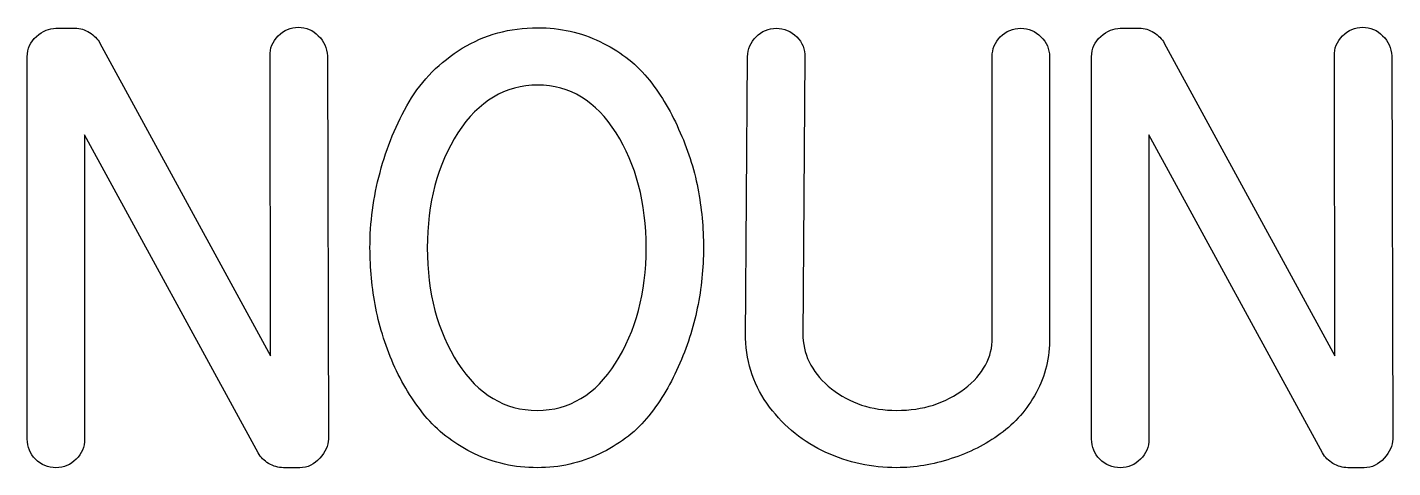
# Model space of a CAD drawing. Header units: millimetres. Extents: x 5.4 to 16, y 9 to 12.4.
import ezdxf

# ---------------------------------------------------------------- set-up
doc = ezdxf.new("R2010")
doc.units = ezdxf.units.MM
doc.layers.get('0').update_dxf_attribs({"linetype": 'CONTINUOUS'})

msp = doc.modelspace()

# ---------------------------------------------------------------- linework, layer by layer
at = {"color": 7}
for points in [[(5.643463, 12.425127), (5.702833, 12.425127), (5.791885, 12.425127)], [(13.908097, 12.425127), (13.967467, 12.425127), (14.056527, 12.425127)], [(5.984834, 12.310096), (7.309485, 9.879715), (7.305805, 12.209912)], [(14.249472, 12.310096), (15.574123, 9.879715), (15.570423, 12.209912)], [(5.420836, 9.234081), (5.420836, 12.202496)], [(7.751064, 12.209912), (7.758494, 9.234085)], [(10.998597, 10.017008), (11.013447, 12.202497)], [(11.458716, 12.202497), (11.443866, 10.024429)], [(12.913227, 10.020719), (12.913227, 12.202497)], [(13.35848, 12.202497), (13.35848, 10.024429)], [(13.685465, 9.234081), (13.685465, 12.202496)], [(16.015686, 12.209912), (16.023186, 9.234085)], [(7.213048, 9.126486), (5.866145, 11.597688), (5.866145, 9.234095)], [(15.477748, 9.126486), (14.130808, 11.597681), (14.130808, 9.234089)], [(7.535865, 9.011456), (7.480204, 9.011456), (7.409707, 9.011456)], [(15.800564, 9.011456), (15.744904, 9.011456), (15.674404, 9.011456)]]:
    msp.add_lwpolyline(points, dxfattribs=at)
for points in [[(9.38411, 12.428838)], [(11.458701, 12.202497)], [(9.384104, 11.983577)], [(5.643515, 9.011473)], [(13.908178, 9.011467)]]:
    msp.add_lwpolyline(points, close=True, dxfattribs=at)
for points in [[(5.491333, 12.362048), (5.540803, 12.4041), (5.591513, 12.425127), (5.643463, 12.425127)], [(5.791885, 12.425127), (5.831465, 12.425127), (5.86857, 12.413994), (5.903201, 12.391729)], [(7.368884, 12.365754), (7.413409, 12.410279), (7.465356, 12.432542), (7.524725, 12.432542)], [(7.524725, 12.432542), (7.586566, 12.432542), (7.638514, 12.410279), (7.680567, 12.365754)], [(8.797849, 12.269286), (8.971006, 12.375654), (9.166426, 12.428838), (9.38411, 12.428838)], [(9.384104, 12.428838), (9.559734, 12.428838), (9.720523, 12.39297), (9.866469, 12.321233)], [(11.080227, 12.358339), (11.124754, 12.402865), (11.176701, 12.425127), (11.236069, 12.425127)], [(11.236069, 12.425127), (11.297909, 12.425127), (11.351093, 12.402865), (11.395621, 12.358339)], [(12.976307, 12.358339), (13.020827, 12.402864), (13.074011, 12.425127), (13.135858, 12.425127)], [(13.135858, 12.425127), (13.197698, 12.425127), (13.249645, 12.402864), (13.2917, 12.358339)], [(13.755965, 12.362048), (13.805438, 12.4041), (13.856149, 12.425127), (13.908097, 12.425127)], [(14.056527, 12.425127), (14.096107, 12.425127), (14.133212, 12.413994), (14.167842, 12.391729)], [(15.633503, 12.365754), (15.678023, 12.410279), (15.729971, 12.432542), (15.789346, 12.432542)], [(15.789346, 12.432542), (15.851186, 12.432542), (15.903133, 12.410279), (15.945186, 12.365754)], [(5.420836, 12.202496), (5.420836, 12.266811), (5.444335, 12.319995), (5.491333, 12.362048)], [(5.903201, 12.391729), (5.940309, 12.369463), (5.96752, 12.342252), (5.984834, 12.310096)], [(7.305805, 12.209912), (7.303351, 12.26928), (7.324378, 12.321227), (7.368884, 12.365754)], [(7.680567, 12.365754), (7.725092, 12.323701), (7.748591, 12.271754), (7.751064, 12.209912)], [(9.866469, 12.321233), (10.01489, 12.25197), (10.137337, 12.159207), (10.23381, 12.042945)], [(11.013447, 12.202497), (11.015914, 12.264339), (11.038174, 12.316286), (11.080227, 12.358339)], [(11.395621, 12.358339), (11.440141, 12.313814), (11.461168, 12.261867), (11.458701, 12.202497)], [(12.913227, 12.202497), (12.913227, 12.264338), (12.934254, 12.316285), (12.976307, 12.358339)], [(13.2917, 12.358339), (13.33622, 12.316286), (13.35848, 12.264339), (13.35848, 12.202497)], [(13.685465, 12.202496), (13.685465, 12.266811), (13.708965, 12.319995), (13.755965, 12.362048)], [(14.167842, 12.391729), (14.204949, 12.369463), (14.232159, 12.342252), (14.249472, 12.310096)], [(15.570423, 12.209912), (15.567956, 12.26928), (15.588983, 12.321227), (15.633503, 12.365754)], [(15.945186, 12.365754), (15.989706, 12.323701), (16.013206, 12.271754), (16.015686, 12.209912)], [(8.385983, 11.85371), (8.487404, 12.024393), (8.624693, 12.162918), (8.797849, 12.269286)], [(9.384104, 11.983577), (9.131789, 11.983577), (8.925237, 11.859894), (8.764449, 11.612526)], [(9.992627, 11.612526), (9.836786, 11.859894), (9.633945, 11.983577), (9.384104, 11.983577)], [(10.23381, 12.042945), (10.330283, 11.926683), (10.411914, 11.793105), (10.478703, 11.642211)], [(8.159641, 11.304554), (8.211591, 11.499974), (8.287038, 11.683026), (8.385983, 11.85371)], [(8.764449, 11.612526), (8.606134, 11.365159), (8.526976, 11.067081), (8.526976, 10.718294)], [(10.226389, 10.718294), (10.226389, 11.069555), (10.148468, 11.367633), (9.992627, 11.612526)], [(10.478703, 11.642211), (10.547966, 11.491316), (10.597439, 11.337948), (10.627124, 11.182107)], [(8.081717, 10.718294), (8.081717, 10.916188), (8.107692, 11.111608), (8.159641, 11.304554)], [(10.627124, 11.182107), (10.656804, 11.02874), (10.671644, 10.874136), (10.671644, 10.718294)], [(8.126243, 10.250771), (8.096559, 10.406612), (8.081717, 10.562453), (8.081717, 10.718294)], [(8.526976, 10.718294), (8.526976, 10.369506), (8.606134, 10.071429), (8.764449, 9.824062)], [(9.988916, 9.824062), (10.147231, 10.071429), (10.226389, 10.369506), (10.226389, 10.718294)], [(10.671644, 10.718294), (10.671644, 10.562453), (10.655567, 10.406612), (10.623414, 10.250771)], [(8.274663, 9.790667), (8.207874, 9.941561), (8.158401, 10.094929), (8.126243, 10.250771)], [(10.623414, 10.250771), (10.593734, 10.097403), (10.544261, 9.945272), (10.474994, 9.794378)], [(11.184123, 9.482695), (11.06786, 9.638537), (11.006018, 9.816641), (10.998597, 10.017008)], [(11.443866, 10.024429), (11.451286, 9.871062), (11.525496, 9.737483), (11.666496, 9.623694)], [(12.698017, 9.623694), (12.843964, 9.737483), (12.915701, 9.869825), (12.913227, 10.020719)], [(13.35848, 10.024429), (13.360947, 9.868588), (13.326315, 9.725115), (13.254586, 9.59401)], [(8.526978, 9.393643), (8.428031, 9.509906), (8.343926, 9.642247), (8.274663, 9.790667)], [(8.764449, 9.824062), (8.922764, 9.579168), (9.128079, 9.456721), (9.380393, 9.456721)], [(9.380393, 9.456721), (9.630234, 9.456721), (9.833075, 9.579168), (9.988916, 9.824062)], [(10.474994, 9.794378), (10.408203, 9.643484), (10.326572, 9.509906), (10.2301, 9.393643)], [(11.666496, 9.623694), (11.807495, 9.512379), (11.975705, 9.456721), (12.171125, 9.456721)], [(12.171125, 9.456721), (12.37644, 9.456721), (12.552071, 9.512379), (12.698017, 9.623694)], [(13.254586, 9.59401), (13.185323, 9.465379), (13.09256, 9.359011), (12.976298, 9.274906)], [(11.621962, 9.130197), (11.448805, 9.209354), (11.302859, 9.326854), (11.184123, 9.482695)], [(8.894318, 9.119065), (8.748371, 9.188328), (8.625925, 9.279854), (8.526978, 9.393643)], [(10.2301, 9.393643), (10.133627, 9.279854), (10.01118, 9.188328), (9.862761, 9.119065)], [(5.483915, 9.078241), (5.441862, 9.120294), (5.420836, 9.172241), (5.420836, 9.234081)], [(5.866145, 9.234095), (5.866145, 9.172255), (5.843882, 9.120308), (5.799357, 9.078253)], [(7.758494, 9.234085), (7.758494, 9.182138), (7.736231, 9.132665), (7.691706, 9.085666)], [(12.976298, 9.274906), (12.862509, 9.190802), (12.735114, 9.126487), (12.594115, 9.081961)], [(13.748545, 9.078241), (13.706492, 9.120294), (13.685465, 9.172241), (13.685465, 9.234081)], [(14.130808, 9.234089), (14.130808, 9.172249), (14.108545, 9.120302), (14.064018, 9.078247)], [(16.023186, 9.234085), (16.023186, 9.182138), (16.000926, 9.132665), (15.956406, 9.085666)], [(7.294681, 9.044856), (7.260053, 9.064643), (7.232842, 9.091853), (7.213048, 9.126486)], [(9.380394, 9.011461), (9.204763, 9.011461), (9.042738, 9.047329), (8.894318, 9.119065)], [(9.862761, 9.119065), (9.716813, 9.047329), (9.556024, 9.011461), (9.380394, 9.011461)], [(12.171118, 9.011461), (11.978171, 9.011461), (11.795119, 9.05104), (11.621962, 9.130197)], [(15.559378, 9.044856), (15.524745, 9.064643), (15.497535, 9.091853), (15.477748, 9.126486)], [(5.643466, 9.011461), (5.581625, 9.011461), (5.528441, 9.033721), (5.483915, 9.078241)], [(5.799357, 9.078253), (5.757304, 9.033733), (5.705357, 9.011473), (5.643515, 9.011473)], [(7.409707, 9.011456), (7.370127, 9.011456), (7.331785, 9.022589), (7.294681, 9.044856)], [(7.691706, 9.085666), (7.649653, 9.036193), (7.597706, 9.011456), (7.535865, 9.011456)], [(12.594115, 9.081961), (12.453116, 9.034961), (12.312117, 9.011461), (12.171118, 9.011461)], [(13.908097, 9.011461), (13.846257, 9.011461), (13.793073, 9.033721), (13.748545, 9.078241)], [(14.064018, 9.078247), (14.021965, 9.033727), (13.970018, 9.011467), (13.908178, 9.011467)], [(15.674404, 9.011456), (15.634824, 9.011456), (15.596482, 9.022589), (15.559378, 9.044856)], [(15.956406, 9.085666), (15.914353, 9.036193), (15.862405, 9.011456), (15.800564, 9.011456)]]:
    msp.add_open_spline(points, degree=3, dxfattribs=at)

doc.saveas('drawing.dxf')
